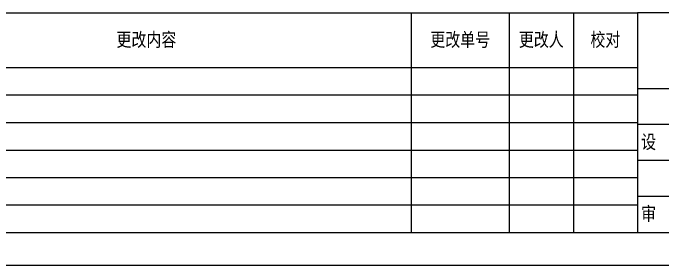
# Model space of a CAD drawing. Header units: millimetres. Extents: x 113490 to 142599, y -20467 to 115.
# Drawn here: x 122164 to 131893, y -20467 to -16684 of the extents above; entities that cross this region are included whole.
import ezdxf

# ---------------------------------------------------------------- set-up
doc = ezdxf.new("R2010")
doc.units = ezdxf.units.MM
doc.layers.add('标题', color=5, linetype='Continuous')
doc.layers.add('标题栏', color=5, linetype='Continuous')
doc.styles.add('HZFS', font='仿宋_GB2312_0.ttf', dxfattribs={"width": 0.8, "height": 4})

# ---------------------------------------------------------------- blocks, each defined once
blk = doc.blocks.new('A4H-标准')
at = {"layer": '标题', "color": 3}
blk.add_line((1073.886, -2.885), (1370.886, -2.885), dxfattribs=at)

msp = doc.modelspace()

# ---------------------------------------------------------------- linework, layer by layer
at = {"layer": '标题'}
for p, q in [((115940.7, -16684.1), (131524.3, -16684.1)), ((128133.1, -16684.1), (128133.1, -19977.3)), ((129603.3, -16684.1), (129603.3, -19977.3)), ((130563.8, -16684.1), (130563.8, -19977.3)), ((142109.3, -16684.1), (131524.3, -16684.1)), ((131524.3, -16684.1), (131524.3, -19977.3)), ((115940.7, -19977.3), (142109.3, -19977.3))]:
    msp.add_line(p, q, dxfattribs=at)
at = {"layer": '标题', "color": 3}
for p, q in [((131524.3, -17507.4), (116518.9, -17507.4)), ((136228.7, -17821.1), (131524.3, -17821.1)), ((131524.3, -17919.1), (116518.9, -17919.1)), ((131524.3, -18330.7), (116518.9, -18330.7)), ((136228.7, -18360.1), (131524.3, -18360.1)), ((116518.9, -18742.4), (131524.3, -18742.4)), ((136228.7, -18899.2), (131524.3, -18899.2)), ((116518.9, -19154), (131524.3, -19154)), ((136228.7, -19438.2), (131524.3, -19438.2)), ((116518.9, -19565.6), (131524.3, -19565.6))]:
    msp.add_line(p, q, dxfattribs=at)

# ---------------------------------------------------------------- block references
at = {"xscale": 98.00999999999476, "yscale": 98.01000000000022, "zscale": 98.01000000000002}
msp.add_blockref('A4H-标准', (8238.9, -20184.6), dxfattribs=at)

# ---------------------------------------------------------------- texts
at = {"layer": '标题', "char_height": 205.82, "attachment_point": 5, "style": 'HZFS'}
for s, insert, width in [('更改内容', (124163.7, -17095.8), 7938.81), ('更改单号', (128868.2, -17095.8), 1470.15), ('更改人', (130083.5, -17095.8), 960.498), ('校对', (131044, -17095.8), 960.498)]:
    msp.add_mtext(s, dxfattribs=dict(at, insert=insert, width=width))
at = {"layer": '标题栏', "color": 5, "char_height": 205.82, "width": 784.08, "attachment_point": 5, "style": 'HZFS'}
for s, insert in [('设  计', (131916.3, -18629.6)), ('审  核', (131916.3, -19707.8))]:
    msp.add_mtext(s, dxfattribs=dict(at, insert=insert))

doc.saveas('drawing.dxf')
